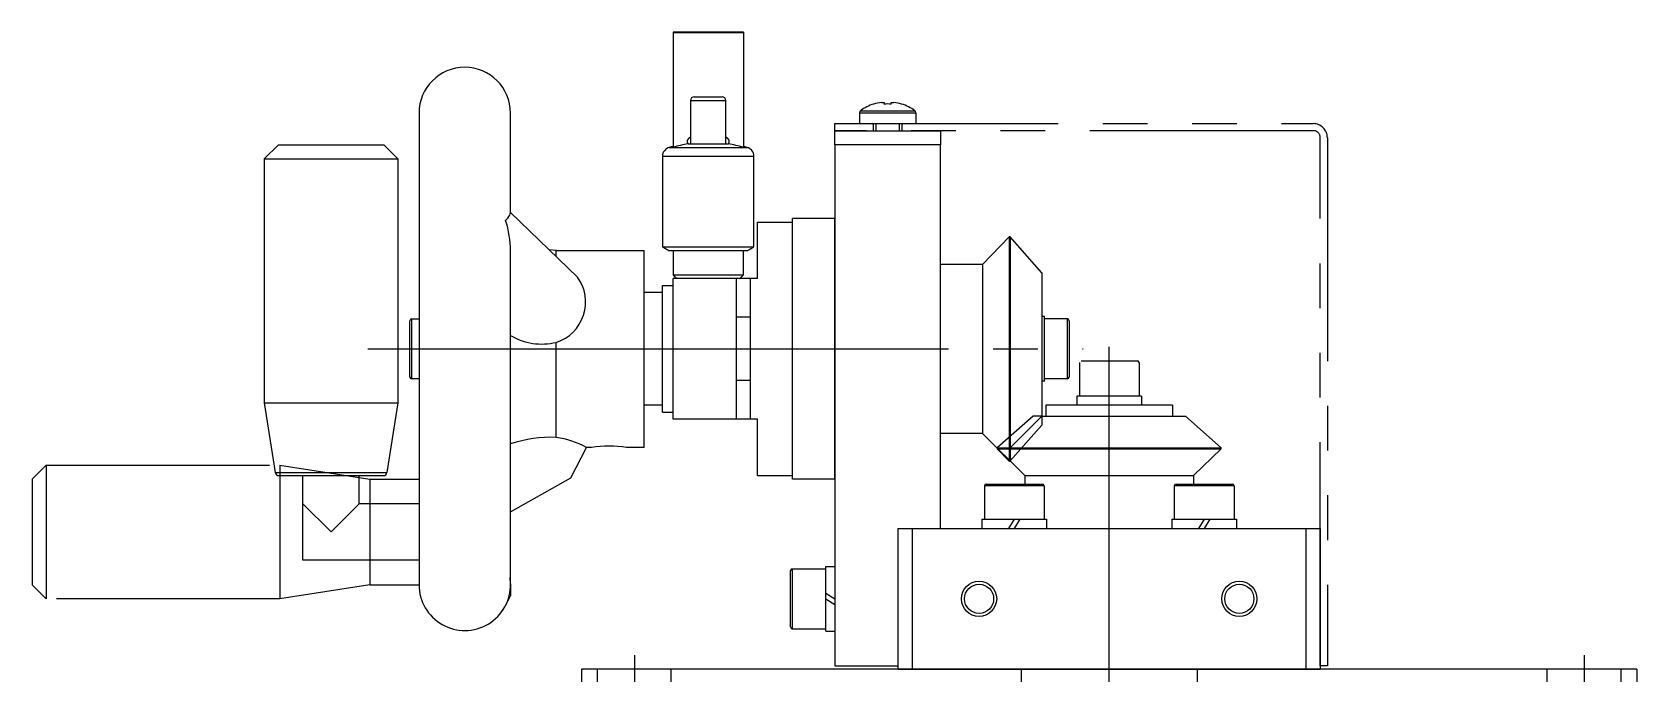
# Model space of a CAD drawing. Extents: x -165 to 327, y -498 to 35.
# Drawn here: x 96.9 to 325, y -300.7 to -209.5 of the extents above; entities that cross this region are included whole.
import ezdxf

# ---------------------------------------------------------------- set-up
doc = ezdxf.new("R2010")
doc.units = 0
for name, pattern in [('CENTER', [50.8, 31.75, -6.35, 6.35, -6.35]), ('DASHED', [19.05, 12.7, -6.35]), ('PHANTOM', [63.5, 31.75, -6.35, 6.35, -6.35, 6.35, -6.35])]:
    doc.linetypes.add(name, pattern=pattern)
doc.layers.get('0').update_dxf_attribs({"linetype": 'CONTINUOUS'})
doc.layers.add('CENTER', color=1, linetype='CENTER')
doc.layers.add('SCALE', color=7, linetype='CONTINUOUS')

msp = doc.modelspace()

# ---------------------------------------------------------------- linework, layer by layer
at = {"color": 7, "linetype": 'CONTINUOUS'}
for p, q in [((188, -209.5), (188, -209.62)), ((188, -209.62), (188, -225.88)), ((198, -209.62), (188, -209.62)), ((198, -209.5), (198, -209.62)), ((198, -209.62), (198, -225.88)), ((191, -218.7), (195, -218.7)), ((151.9, -221), (151.9, -288)), ((164.9, -235.12), (164.9, -221)), ((190.5, -219.2), (195.5, -219.2)), ((214.5, -220.96), (214.5, -222.5)), ((214.5, -220.96), (218.5, -220.96)), ((214.65, -220.67), (218.5, -220.67)), ((216.52, -219.73), (216.51, -219.71)), ((217.63, -219.48), (217.99, -219.48)), ((217.99, -219.48), (217.99, -219.73)), ((218.5, -220.67), (222.35, -220.67)), ((218.5, -220.96), (222.5, -220.96)), ((219.02, -219.48), (219.37, -219.48)), ((219.02, -219.73), (219.02, -219.48)), ((220.49, -219.71), (220.48, -219.73)), ((222.5, -220.96), (222.5, -222.5)), ((211, -225.5), (211, -223.5)), ((211, -223.5), (226, -223.5)), ((214.5, -222.5), (218.5, -222.5)), ((216.5, -223.5), (216.5, -222.7)), ((218.5, -222.5), (222.5, -222.5)), ((220.5, -222.7), (220.5, -223.5)), ((226, -223.5), (226, -225.5)), ((129.9, -227.5), (131.9, -225.5)), ((131.9, -225.5), (146.9, -225.5)), ((148.9, -227.5), (146.9, -225.5)), ((190.16, -225.38), (195.84, -225.38)), ((226, -225.5), (211, -225.5)), ((211, -225.5), (211, -299.5)), ((226, -280), (226, -225.5)), ((129.9, -227.5), (148.9, -227.5)), ((129.9, -227.5), (129.9, -262.17)), ((148.9, -227.5), (148.9, -262.17)), ((186.5, -227.14), (199.5, -227.14)), ((187.47, -225.88), (198.53, -225.88)), ((174.43, -244.31), (164.9, -235.12)), ((200, -236.5), (205, -236.5)), ((200, -244.5), (200, -236.5)), ((205, -273), (205, -236)), ((211, -273), (211, -236)), ((235.79, -238.58), (232, -242.5)), ((235.93, -238.58), (235.79, -238.58)), ((235.79, -238.58), (235.79, -254.5)), ((240.44, -243.68), (235.93, -238.58)), ((235.93, -238.58), (235.93, -254.5)), ((164.9, -287.86), (164.9, -240.61)), ((171.4, -240.5), (170.39, -240.41)), ((171.4, -241.39), (171.4, -240.5)), ((171.4, -240.5), (183.9, -240.5)), ((183.9, -268.5), (183.9, -240.5)), ((186.5, -240), (199.5, -240)), ((187.37, -240.5), (198.63, -240.5)), ((188, -244), (198, -244)), ((232, -242.5), (226, -242.5)), ((232, -242.5), (232, -254.5)), ((240.44, -243.68), (240.44, -254.5)), ((186.5, -245.5), (188, -245.5)), ((186.5, -263.5), (186.5, -245.5)), ((188, -264.5), (188, -244.5)), ((188, -263.5), (188, -245.5)), ((197, -264.5), (197, -244.5)), ((199, -264.5), (199, -244.5)), ((183.9, -262.5), (183.9, -246.5)), ((186.5, -246.5), (183.9, -246.5)), ((150.6, -258.5), (150.6, -250.5)), ((150.85, -250.25), (151.9, -250.25)), ((150.85, -250.25), (150.85, -258.75)), ((240.8, -249.9), (240.44, -249.9)), ((240.8, -259.1), (240.8, -249.9)), ((244.05, -250.25), (240.8, -250.25)), ((244.05, -258.75), (244.05, -250.25)), ((244.3, -250.5), (244.3, -258.5)), ((171.4, -267.06), (171.4, -253.57)), ((232, -254.5), (232, -266.5)), ((235.79, -254.5), (235.79, -270.43)), ((235.93, -254.5), (235.93, -270.43)), ((240.44, -254.5), (240.44, -264.06)), ((245.75, -256.45), (245.75, -261.2)), ((246, -256.2), (254, -256.2)), ((254.25, -256.45), (254.25, -261.2)), ((151.9, -258.75), (150.85, -258.75)), ((240.8, -259.1), (240.44, -259.1)), ((244.05, -258.75), (240.8, -258.75)), ((129.9, -262.17), (131.47, -272.08)), ((129.9, -262.17), (148.9, -262.17)), ((148.9, -262.17), (147.33, -272.08)), ((245.4, -261.2), (245.4, -262.5)), ((254.6, -261.2), (245.4, -261.2)), ((254.6, -261.2), (254.6, -262.5)), ((186.5, -262.5), (183.9, -262.5)), ((186.5, -263.5), (188, -263.5)), ((200, -272.5), (200, -264.5)), ((240.44, -264.06), (235.93, -268.57)), ((240.44, -264.06), (260.82, -264.06)), ((241, -262.5), (241, -264.06)), ((259, -262.5), (241, -262.5)), ((259, -262.5), (259, -264.06)), ((265.92, -268.57), (260.82, -264.06)), ((232, -266.5), (226, -266.5)), ((232, -266.5), (238, -272.5)), ((173.47, -272.83), (175.7, -268.5)), ((176.4, -268.5), (175.7, -268.5)), ((183.9, -268.5), (181.4, -268.5)), ((234.08, -268.57), (234.08, -268.71)), ((234.08, -268.57), (265.92, -268.57)), ((234.08, -268.71), (235.79, -270.43)), ((234.08, -268.71), (265.92, -268.71)), ((262, -272.5), (265.92, -268.71)), ((265.92, -268.71), (265.92, -268.57)), ((235.79, -270.43), (235.93, -270.43)), ((131.47, -272.08), (147.33, -272.08)), ((131.96, -272.5), (146.84, -272.5)), ((135.4, -284.5), (135.4, -272.5)), ((143.4, -276.5), (143.4, -272.5)), ((151.9, -273), (151.9, -288)), ((164.9, -277.67), (173.47, -272.83)), ((200, -272.5), (205, -272.5)), ((232.5, -273.7), (240.5, -273.7)), ((238, -272.5), (238, -273.7)), ((238, -272.5), (262, -272.5)), ((259.5, -273.7), (267.5, -273.7)), ((262, -272.5), (262, -273.7)), ((240.75, -273.95), (232.25, -273.95)), ((232.25, -273.95), (232.25, -278.7)), ((240.75, -273.95), (240.75, -278.7)), ((267.75, -273.95), (259.25, -273.95)), ((259.25, -273.95), (259.25, -278.7)), ((267.75, -273.95), (267.75, -278.7)), ((135.4, -276.5), (139.4, -280.5)), ((139.4, -280.5), (143.4, -276.5)), ((151.9, -276.5), (143.4, -276.5)), ((220, -280), (226, -280)), ((220, -299.5), (220, -280)), ((222, -280), (222, -300)), ((222, -280), (278, -280)), ((231.91, -278.7), (231.91, -280)), ((231.91, -278.7), (241.1, -278.7)), ((236.48, -278.7), (235.67, -280)), ((237.29, -278.7), (236.48, -280)), ((241.1, -278.7), (241.1, -280)), ((258.91, -278.7), (258.91, -280)), ((258.91, -278.7), (268.1, -278.7)), ((263.5, -278.7), (262.69, -280)), ((264.31, -278.7), (263.5, -280)), ((268.1, -278.7), (268.1, -280)), ((278, -280), (280, -280)), ((278, -300), (278, -280)), ((280, -280), (280, -300)), ((151.9, -284.5), (135.4, -284.5)), ((164.85, -286.96), (164.9, -287.02)), ((164.9, -287.86), (164.85, -286.96)), ((204.7, -290), (204.7, -286)), ((204.95, -285.75), (204.95, -290)), ((204.95, -285.75), (209.7, -285.75)), ((209.7, -285.4), (211, -285.4)), ((209.7, -294.6), (209.7, -285.4)), ((164.18, -290.96), (164.9, -289.57)), ((164.9, -287.86), (164.9, -289.57)), ((209.7, -289.19), (211, -290)), ((204.7, -294), (204.7, -290)), ((204.95, -290), (204.95, -294.25)), ((209.7, -290), (211, -290.81)), ((204.95, -294.25), (209.7, -294.25)), ((209.7, -294.6), (211, -294.6)), ((325, -300), (175, -300)), ((175, -300), (175, -480)), ((211, -299.5), (220, -299.5)), ((220, -300), (220, -299.5)), ((220, -300), (280, -300)), ((280, -300), (222, -300)), ((325, -300), (325, -480))]:
    msp.add_line(p, q, dxfattribs=at)
at = {"color": 3, "linetype": 'PHANTOM'}
for p, q in [((211, -223.5), (211, -222.5)), ((211, -223.5), (211, -222.5)), ((211, -222.5), (279, -222.5)), ((279, -223.5), (211, -223.5)), ((280, -299.5), (280, -224.5)), ((281, -224.5), (281, -299.5)), ((98.9, -271), (96.9, -273)), ((98.9, -271), (132.11, -271)), ((98.9, -271), (98.9, -290)), ((132.11, -271), (144.9, -273)), ((132.11, -271), (132.11, -290)), ((96.9, -273), (96.9, -288)), ((144.9, -273), (151.9, -273)), ((144.9, -273), (144.9, -288)), ((96.9, -288), (98.9, -290)), ((144.9, -288), (132.11, -290)), ((144.9, -288), (151.9, -288)), ((132.11, -290), (98.9, -290)), ((281, -299.5), (280, -299.5))]:
    msp.add_line(p, q, dxfattribs=at)
at = {"color": 3, "linetype": 'CONTINUOUS'}
for p, q in [((216.88, -223.5), (216.88, -222.5)), ((220.12, -222.5), (220.12, -223.5))]:
    msp.add_line(p, q, dxfattribs=at)
at = {"color": 7}
msp.add_line((197.5, -244.5), (188.5, -244.5), dxfattribs=at)
at = {"color": 1, "linetype": 'CENTER'}
for p, q in [((144.6, -254.5), (246.3, -254.5)), ((250, -300), (250, -254.2))]:
    msp.add_line(p, q, dxfattribs=at)
at = {"color": 3, "linetype": 'DASHED'}
for p, q in [((239.18, -264.06), (234.08, -268.57)), ((240.44, -264.06), (239.18, -264.06)), ((240.44, -264.06), (240.44, -265.32)), ((240.44, -265.32), (235.93, -270.42)), ((177.25, -306.5), (177.25, -300)), ((187.75, -306.5), (187.75, -300)), ((237.5, -300), (237.5, -310)), ((262.5, -300), (262.5, -310)), ((312.25, -306.5), (312.25, -300)), ((322.75, -306.5), (322.75, -300))]:
    msp.add_line(p, q, dxfattribs=at)
at = {"color": 7}
for points in [[(198, -209.5, 0), (197.84, -209.5, 0), (197.68, -209.5, 0), (197.52, -209.5, 0), (197.37, -209.5, 0), (197.21, -209.5, 0), (197.05, -209.5, 0), (196.89, -209.5, 0), (196.73, -209.5, 0), (196.57, -209.5, 0), (196.41, -209.5, 0), (196.25, -209.5, 0), (196.1, -209.5, 0), (195.94, -209.5, 0), (195.78, -209.5, 0), (195.62, -209.5, 0), (195.46, -209.5, 0), (195.3, -209.5, 0), (195.14, -209.5, 0), (194.98, -209.5, 0), (194.83, -209.5, 0), (194.67, -209.5, 0), (194.51, -209.5, 0), (194.35, -209.5, 0), (194.19, -209.5, 0), (194.03, -209.5, 0), (193.87, -209.5, 0), (193.71, -209.5, 0), (193.56, -209.5, 0), (193.4, -209.5, 0), (193.24, -209.5, 0), (193.08, -209.5, 0), (192.92, -209.5, 0), (192.76, -209.5, 0), (192.6, -209.5, 0), (192.44, -209.5, 0), (192.29, -209.5, 0), (192.13, -209.5, 0), (191.97, -209.5, 0), (191.81, -209.5, 0), (191.65, -209.5, 0), (191.49, -209.5, 0), (191.33, -209.5, 0), (191.18, -209.5, 0), (191.02, -209.5, 0), (190.86, -209.5, 0), (190.7, -209.5, 0), (190.54, -209.5, 0), (190.38, -209.5, 0), (190.22, -209.5, 0), (190.06, -209.5, 0), (189.91, -209.5, 0), (189.75, -209.5, 0), (189.59, -209.5, 0), (189.43, -209.5, 0), (189.27, -209.5, 0), (189.11, -209.5, 0), (188.95, -209.5, 0), (188.79, -209.5, 0), (188.64, -209.5, 0), (188.48, -209.5, 0), (188.32, -209.5, 0), (188.16, -209.5, 0), (188, -209.5, 0)], [(190.5, -219.2, 0), (190.5, -219.3, 0), (190.5, -219.4, 0), (190.5, -219.5, 0), (190.5, -219.59, 0), (190.5, -219.69, 0), (190.5, -219.79, 0), (190.5, -219.89, 0), (190.5, -219.99, 0), (190.5, -220.08, 0), (190.5, -220.18, 0), (190.5, -220.28, 0), (190.5, -220.38, 0), (190.5, -220.48, 0), (190.5, -220.57, 0), (190.5, -220.67, 0), (190.5, -220.77, 0), (190.5, -220.87, 0), (190.5, -220.97, 0), (190.5, -221.06, 0), (190.5, -221.16, 0), (190.5, -221.26, 0), (190.5, -221.36, 0), (190.5, -221.46, 0), (190.5, -221.55, 0), (190.5, -221.65, 0), (190.5, -221.75, 0), (190.5, -221.85, 0), (190.5, -221.95, 0), (190.5, -222.05, 0), (190.5, -222.14, 0), (190.5, -222.24, 0), (190.5, -222.34, 0), (190.5, -222.44, 0), (190.5, -222.54, 0), (190.5, -222.63, 0), (190.5, -222.73, 0), (190.5, -222.83, 0), (190.5, -222.93, 0), (190.5, -223.03, 0), (190.5, -223.12, 0), (190.5, -223.22, 0), (190.5, -223.32, 0), (190.5, -223.42, 0), (190.5, -223.52, 0), (190.5, -223.61, 0), (190.5, -223.71, 0), (190.5, -223.81, 0), (190.5, -223.91, 0), (190.5, -224.01, 0), (190.5, -224.1, 0), (190.5, -224.2, 0), (190.5, -224.3, 0), (190.5, -224.4, 0), (190.5, -224.5, 0), (190.5, -224.6, 0), (190.5, -224.69, 0), (190.5, -224.79, 0), (190.5, -224.89, 0), (190.5, -224.99, 0), (190.5, -225.09, 0), (190.5, -225.18, 0), (190.5, -225.28, 0), (190.5, -225.38, 0)], [(195.5, -225.38, 0), (195.5, -225.28, 0), (195.5, -225.18, 0), (195.5, -225.09, 0), (195.5, -224.99, 0), (195.5, -224.89, 0), (195.5, -224.79, 0), (195.5, -224.69, 0), (195.5, -224.6, 0), (195.5, -224.5, 0), (195.5, -224.4, 0), (195.5, -224.3, 0), (195.5, -224.2, 0), (195.5, -224.1, 0), (195.5, -224.01, 0), (195.5, -223.91, 0), (195.5, -223.81, 0), (195.5, -223.71, 0), (195.5, -223.61, 0), (195.5, -223.52, 0), (195.5, -223.42, 0), (195.5, -223.32, 0), (195.5, -223.22, 0), (195.5, -223.12, 0), (195.5, -223.03, 0), (195.5, -222.93, 0), (195.5, -222.83, 0), (195.5, -222.73, 0), (195.5, -222.63, 0), (195.5, -222.54, 0), (195.5, -222.44, 0), (195.5, -222.34, 0), (195.5, -222.24, 0), (195.5, -222.14, 0), (195.5, -222.05, 0), (195.5, -221.95, 0), (195.5, -221.85, 0), (195.5, -221.75, 0), (195.5, -221.65, 0), (195.5, -221.55, 0), (195.5, -221.46, 0), (195.5, -221.36, 0), (195.5, -221.26, 0), (195.5, -221.16, 0), (195.5, -221.06, 0), (195.5, -220.97, 0), (195.5, -220.87, 0), (195.5, -220.77, 0), (195.5, -220.67, 0), (195.5, -220.57, 0), (195.5, -220.48, 0), (195.5, -220.38, 0), (195.5, -220.28, 0), (195.5, -220.18, 0), (195.5, -220.08, 0), (195.5, -219.99, 0), (195.5, -219.89, 0), (195.5, -219.79, 0), (195.5, -219.69, 0), (195.5, -219.59, 0), (195.5, -219.5, 0), (195.5, -219.4, 0), (195.5, -219.3, 0), (195.5, -219.2, 0)], [(186.5, -227.14, 0), (186.5, -227.34, 0), (186.5, -227.55, 0), (186.5, -227.75, 0), (186.5, -227.96, 0), (186.5, -228.16, 0), (186.5, -228.36, 0), (186.5, -228.57, 0), (186.5, -228.77, 0), (186.5, -228.98, 0), (186.5, -229.18, 0), (186.5, -229.38, 0), (186.5, -229.59, 0), (186.5, -229.79, 0), (186.5, -230, 0), (186.5, -230.2, 0), (186.5, -230.41, 0), (186.5, -230.61, 0), (186.5, -230.81, 0), (186.5, -231.02, 0), (186.5, -231.22, 0), (186.5, -231.43, 0), (186.5, -231.63, 0), (186.5, -231.83, 0), (186.5, -232.04, 0), (186.5, -232.24, 0), (186.5, -232.45, 0), (186.5, -232.65, 0), (186.5, -232.86, 0), (186.5, -233.06, 0), (186.5, -233.26, 0), (186.5, -233.47, 0), (186.5, -233.67, 0), (186.5, -233.88, 0), (186.5, -234.08, 0), (186.5, -234.28, 0), (186.5, -234.49, 0), (186.5, -234.69, 0), (186.5, -234.9, 0), (186.5, -235.1, 0), (186.5, -235.31, 0), (186.5, -235.51, 0), (186.5, -235.71, 0), (186.5, -235.92, 0), (186.5, -236.12, 0), (186.5, -236.33, 0), (186.5, -236.53, 0), (186.5, -236.73, 0), (186.5, -236.94, 0), (186.5, -237.14, 0), (186.5, -237.35, 0), (186.5, -237.55, 0), (186.5, -237.76, 0), (186.5, -237.96, 0), (186.5, -238.16, 0), (186.5, -238.37, 0), (186.5, -238.57, 0), (186.5, -238.78, 0), (186.5, -238.98, 0), (186.5, -239.18, 0), (186.5, -239.39, 0), (186.5, -239.59, 0), (186.5, -239.8, 0), (186.5, -240, 0)], [(199.5, -240, 0), (199.5, -239.8, 0), (199.5, -239.59, 0), (199.5, -239.39, 0), (199.5, -239.18, 0), (199.5, -238.98, 0), (199.5, -238.78, 0), (199.5, -238.57, 0), (199.5, -238.37, 0), (199.5, -238.16, 0), (199.5, -237.96, 0), (199.5, -237.76, 0), (199.5, -237.55, 0), (199.5, -237.35, 0), (199.5, -237.14, 0), (199.5, -236.94, 0), (199.5, -236.73, 0), (199.5, -236.53, 0), (199.5, -236.33, 0), (199.5, -236.12, 0), (199.5, -235.92, 0), (199.5, -235.71, 0), (199.5, -235.51, 0), (199.5, -235.31, 0), (199.5, -235.1, 0), (199.5, -234.9, 0), (199.5, -234.69, 0), (199.5, -234.49, 0), (199.5, -234.28, 0), (199.5, -234.08, 0), (199.5, -233.88, 0), (199.5, -233.67, 0), (199.5, -233.47, 0), (199.5, -233.26, 0), (199.5, -233.06, 0), (199.5, -232.86, 0), (199.5, -232.65, 0), (199.5, -232.45, 0), (199.5, -232.24, 0), (199.5, -232.04, 0), (199.5, -231.83, 0), (199.5, -231.63, 0), (199.5, -231.43, 0), (199.5, -231.22, 0), (199.5, -231.02, 0), (199.5, -230.81, 0), (199.5, -230.61, 0), (199.5, -230.41, 0), (199.5, -230.2, 0), (199.5, -230, 0), (199.5, -229.79, 0), (199.5, -229.59, 0), (199.5, -229.38, 0), (199.5, -229.18, 0), (199.5, -228.98, 0), (199.5, -228.77, 0), (199.5, -228.57, 0), (199.5, -228.36, 0), (199.5, -228.16, 0), (199.5, -227.96, 0), (199.5, -227.75, 0), (199.5, -227.55, 0), (199.5, -227.34, 0), (199.5, -227.14, 0)], [(186.5, -240, 0), (186.51, -240.01, 0), (186.53, -240.02, 0), (186.54, -240.02, 0), (186.56, -240.03, 0), (186.57, -240.04, 0), (186.58, -240.05, 0), (186.6, -240.06, 0), (186.61, -240.06, 0), (186.62, -240.07, 0), (186.64, -240.08, 0), (186.65, -240.09, 0), (186.67, -240.1, 0), (186.68, -240.1, 0), (186.69, -240.11, 0), (186.71, -240.12, 0), (186.72, -240.13, 0), (186.73, -240.14, 0), (186.75, -240.14, 0), (186.76, -240.15, 0), (186.78, -240.16, 0), (186.79, -240.17, 0), (186.8, -240.18, 0), (186.82, -240.18, 0), (186.83, -240.19, 0), (186.84, -240.2, 0), (186.86, -240.21, 0), (186.87, -240.22, 0), (186.89, -240.22, 0), (186.9, -240.23, 0), (186.91, -240.24, 0), (186.93, -240.25, 0), (186.94, -240.25, 0), (186.95, -240.26, 0), (186.97, -240.27, 0), (186.98, -240.28, 0), (187, -240.29, 0), (187.01, -240.29, 0), (187.02, -240.3, 0), (187.04, -240.31, 0), (187.05, -240.32, 0), (187.06, -240.33, 0), (187.08, -240.33, 0), (187.09, -240.34, 0), (187.11, -240.35, 0), (187.12, -240.36, 0), (187.13, -240.37, 0), (187.15, -240.37, 0), (187.16, -240.38, 0), (187.17, -240.39, 0), (187.19, -240.4, 0), (187.2, -240.41, 0), (187.22, -240.41, 0), (187.23, -240.42, 0), (187.24, -240.43, 0), (187.26, -240.44, 0), (187.27, -240.45, 0), (187.28, -240.45, 0), (187.3, -240.46, 0), (187.31, -240.47, 0), (187.33, -240.48, 0), (187.34, -240.48, 0), (187.35, -240.49, 0), (187.37, -240.5, 0)], [(188, -240.5, 0), (188, -240.56, 0), (188, -240.61, 0), (188, -240.67, 0), (188, -240.72, 0), (188, -240.78, 0), (188, -240.83, 0), (188, -240.89, 0), (188, -240.95, 0), (188, -241, 0), (188, -241.06, 0), (188, -241.11, 0), (188, -241.17, 0), (188, -241.22, 0), (188, -241.28, 0), (188, -241.33, 0), (188, -241.39, 0), (188, -241.45, 0), (188, -241.5, 0), (188, -241.56, 0), (188, -241.61, 0), (188, -241.67, 0), (188, -241.72, 0), (188, -241.78, 0), (188, -241.83, 0), (188, -241.89, 0), (188, -241.95, 0), (188, -242, 0), (188, -242.06, 0), (188, -242.11, 0), (188, -242.17, 0), (188, -242.22, 0), (188, -242.28, 0), (188, -242.33, 0), (188, -242.39, 0), (188, -242.45, 0), (188, -242.5, 0), (188, -242.56, 0), (188, -242.61, 0), (188, -242.67, 0), (188, -242.72, 0), (188, -242.78, 0), (188, -242.83, 0), (188, -242.89, 0), (188, -242.95, 0), (188, -243, 0), (188, -243.06, 0), (188, -243.11, 0), (188, -243.17, 0), (188, -243.22, 0), (188, -243.28, 0), (188, -243.33, 0), (188, -243.39, 0), (188, -243.45, 0), (188, -243.5, 0), (188, -243.56, 0), (188, -243.61, 0), (188, -243.67, 0), (188, -243.72, 0), (188, -243.78, 0), (188, -243.83, 0), (188, -243.89, 0), (188, -243.95, 0), (188, -244, 0)], [(198, -244, 0), (198, -243.95, 0), (198, -243.89, 0), (198, -243.83, 0), (198, -243.78, 0), (198, -243.72, 0), (198, -243.67, 0), (198, -243.61, 0), (198, -243.56, 0), (198, -243.5, 0), (198, -243.45, 0), (198, -243.39, 0), (198, -243.33, 0), (198, -243.28, 0), (198, -243.22, 0), (198, -243.17, 0), (198, -243.11, 0), (198, -243.06, 0), (198, -243, 0), (198, -242.95, 0), (198, -242.89, 0), (198, -242.83, 0), (198, -242.78, 0), (198, -242.72, 0), (198, -242.67, 0), (198, -242.61, 0), (198, -242.56, 0), (198, -242.5, 0), (198, -242.45, 0), (198, -242.39, 0), (198, -242.33, 0), (198, -242.28, 0), (198, -242.22, 0), (198, -242.17, 0), (198, -242.11, 0), (198, -242.06, 0), (198, -242, 0), (198, -241.95, 0), (198, -241.89, 0), (198, -241.83, 0), (198, -241.78, 0), (198, -241.72, 0), (198, -241.67, 0), (198, -241.61, 0), (198, -241.56, 0), (198, -241.5, 0), (198, -241.45, 0), (198, -241.39, 0), (198, -241.33, 0), (198, -241.28, 0), (198, -241.22, 0), (198, -241.17, 0), (198, -241.11, 0), (198, -241.06, 0), (198, -241, 0), (198, -240.95, 0), (198, -240.89, 0), (198, -240.83, 0), (198, -240.78, 0), (198, -240.72, 0), (198, -240.67, 0), (198, -240.61, 0), (198, -240.56, 0), (198, -240.5, 0)], [(198.63, -240.5, 0), (198.65, -240.49, 0), (198.66, -240.48, 0), (198.68, -240.48, 0), (198.69, -240.47, 0), (198.7, -240.46, 0), (198.72, -240.45, 0), (198.73, -240.45, 0), (198.74, -240.44, 0), (198.76, -240.43, 0), (198.77, -240.42, 0), (198.79, -240.41, 0), (198.8, -240.41, 0), (198.81, -240.4, 0), (198.83, -240.39, 0), (198.84, -240.38, 0), (198.85, -240.37, 0), (198.87, -240.37, 0), (198.88, -240.36, 0), (198.9, -240.35, 0), (198.91, -240.34, 0), (198.92, -240.33, 0), (198.94, -240.33, 0), (198.95, -240.32, 0), (198.96, -240.31, 0), (198.98, -240.3, 0), (198.99, -240.29, 0), (199.01, -240.29, 0), (199.02, -240.28, 0), (199.03, -240.27, 0), (199.05, -240.26, 0), (199.06, -240.25, 0), (199.07, -240.25, 0), (199.09, -240.24, 0), (199.1, -240.23, 0), (199.12, -240.22, 0), (199.13, -240.22, 0), (199.14, -240.21, 0), (199.16, -240.2, 0), (199.17, -240.19, 0), (199.18, -240.18, 0), (199.2, -240.18, 0), (199.21, -240.17, 0), (199.23, -240.16, 0), (199.24, -240.15, 0), (199.25, -240.14, 0), (199.27, -240.14, 0), (199.28, -240.13, 0), (199.29, -240.12, 0), (199.31, -240.11, 0), (199.32, -240.1, 0), (199.34, -240.1, 0), (199.35, -240.09, 0), (199.36, -240.08, 0), (199.38, -240.07, 0), (199.39, -240.06, 0), (199.4, -240.06, 0), (199.42, -240.05, 0), (199.43, -240.04, 0), (199.45, -240.03, 0), (199.46, -240.02, 0), (199.47, -240.02, 0), (199.49, -240.01, 0), (199.5, -240, 0)], [(188, -244, 0), (188.01, -244.01, 0), (188.02, -244.02, 0), (188.02, -244.02, 0), (188.03, -244.03, 0), (188.04, -244.04, 0), (188.05, -244.05, 0), (188.06, -244.06, 0), (188.06, -244.06, 0), (188.07, -244.07, 0), (188.08, -244.08, 0), (188.09, -244.09, 0), (188.1, -244.1, 0), (188.1, -244.1, 0), (188.11, -244.11, 0), (188.12, -244.12, 0), (188.13, -244.13, 0), (188.14, -244.14, 0), (188.14, -244.14, 0), (188.15, -244.15, 0), (188.16, -244.16, 0), (188.17, -244.17, 0), (188.18, -244.18, 0), (188.18, -244.18, 0), (188.19, -244.19, 0), (188.2, -244.2, 0), (188.21, -244.21, 0), (188.21, -244.22, 0), (188.22, -244.22, 0), (188.23, -244.23, 0), (188.24, -244.24, 0), (188.25, -244.25, 0), (188.25, -244.25, 0), (188.26, -244.26, 0), (188.27, -244.27, 0), (188.28, -244.28, 0), (188.29, -244.29, 0), (188.29, -244.29, 0), (188.3, -244.3, 0), (188.31, -244.31, 0), (188.32, -244.32, 0), (188.33, -244.33, 0), (188.33, -244.33, 0), (188.34, -244.34, 0), (188.35, -244.35, 0), (188.36, -244.36, 0), (188.37, -244.37, 0), (188.37, -244.37, 0), (188.38, -244.38, 0), (188.39, -244.39, 0), (188.4, -244.4, 0), (188.41, -244.41, 0), (188.41, -244.41, 0), (188.42, -244.42, 0), (188.43, -244.43, 0), (188.44, -244.44, 0), (188.44, -244.45, 0), (188.45, -244.45, 0), (188.46, -244.46, 0), (188.47, -244.47, 0), (188.48, -244.48, 0), (188.48, -244.48, 0), (188.49, -244.49, 0), (188.5, -244.5, 0)], [(197.5, -244.5, 0), (197.51, -244.49, 0), (197.52, -244.48, 0), (197.52, -244.48, 0), (197.53, -244.47, 0), (197.54, -244.46, 0), (197.55, -244.45, 0), (197.56, -244.45, 0), (197.56, -244.44, 0), (197.57, -244.43, 0), (197.58, -244.42, 0), (197.59, -244.41, 0), (197.6, -244.41, 0), (197.6, -244.4, 0), (197.61, -244.39, 0), (197.62, -244.38, 0), (197.63, -244.37, 0), (197.64, -244.37, 0), (197.64, -244.36, 0), (197.65, -244.35, 0), (197.66, -244.34, 0), (197.67, -244.33, 0), (197.68, -244.33, 0), (197.68, -244.32, 0), (197.69, -244.31, 0), (197.7, -244.3, 0), (197.71, -244.29, 0), (197.71, -244.29, 0), (197.72, -244.28, 0), (197.73, -244.27, 0), (197.74, -244.26, 0), (197.75, -244.25, 0), (197.75, -244.25, 0), (197.76, -244.24, 0), (197.77, -244.23, 0), (197.78, -244.22, 0), (197.79, -244.22, 0), (197.79, -244.21, 0), (197.8, -244.2, 0), (197.81, -244.19, 0), (197.82, -244.18, 0), (197.83, -244.18, 0), (197.83, -244.17, 0), (197.84, -244.16, 0), (197.85, -244.15, 0), (197.86, -244.14, 0), (197.87, -244.14, 0), (197.87, -244.13, 0), (197.88, -244.12, 0), (197.89, -244.11, 0), (197.9, -244.1, 0), (197.91, -244.1, 0), (197.91, -244.09, 0), (197.92, -244.08, 0), (197.93, -244.07, 0), (197.94, -244.06, 0), (197.94, -244.06, 0), (197.95, -244.05, 0), (197.96, -244.04, 0), (197.97, -244.03, 0), (197.98, -244.02, 0), (197.98, -244.02, 0), (197.99, -244.01, 0), (198, -244, 0)]]:
    msp.add_polyline3d(points, dxfattribs=at)
at = {"color": 7, "linetype": 'CONTINUOUS'}
for points in [[(190.5, -224.42, 0), (190.49, -224.43, 0), (190.48, -224.43, 0), (190.47, -224.44, 0), (190.45, -224.45, 0), (190.44, -224.45, 0), (190.43, -224.46, 0), (190.42, -224.47, 0), (190.41, -224.47, 0), (190.4, -224.48, 0), (190.39, -224.49, 0), (190.38, -224.49, 0), (190.37, -224.5, 0), (190.36, -224.51, 0), (190.35, -224.51, 0), (190.34, -224.52, 0), (190.33, -224.53, 0), (190.32, -224.53, 0), (190.31, -224.54, 0), (190.3, -224.55, 0), (190.29, -224.56, 0), (190.28, -224.56, 0), (190.27, -224.57, 0), (190.26, -224.58, 0), (190.25, -224.58, 0), (190.24, -224.59, 0), (190.24, -224.6, 0), (190.23, -224.61, 0), (190.22, -224.61, 0), (190.21, -224.62, 0), (190.2, -224.63, 0), (190.2, -224.64, 0), (190.19, -224.64, 0), (190.18, -224.65, 0), (190.17, -224.66, 0), (190.17, -224.66, 0), (190.16, -224.67, 0), (190.15, -224.68, 0), (190.15, -224.69, 0), (190.14, -224.69, 0), (190.13, -224.7, 0), (190.13, -224.71, 0), (190.12, -224.72, 0), (190.11, -224.72, 0), (190.11, -224.73, 0), (190.1, -224.74, 0), (190.1, -224.75, 0), (190.09, -224.75, 0), (190.09, -224.76, 0), (190.08, -224.77, 0), (190.08, -224.78, 0), (190.07, -224.79, 0), (190.07, -224.79, 0), (190.06, -224.8, 0), (190.06, -224.81, 0), (190.06, -224.82, 0), (190.05, -224.82, 0), (190.05, -224.83, 0), (190.04, -224.84, 0), (190.04, -224.85, 0), (190.04, -224.85, 0), (190.03, -224.86, 0), (190.03, -224.87, 0), (190.03, -224.88, 0), (190.02, -224.89, 0), (190.02, -224.89, 0), (190.02, -224.9, 0), (190.02, -224.91, 0), (190.01, -224.92, 0), (190.01, -224.92, 0), (190.01, -224.93, 0), (190.01, -224.94, 0), (190.01, -224.95, 0), (190.01, -224.96, 0), (190, -224.96, 0), (190, -224.97, 0), (190, -224.98, 0), (190, -224.99, 0), (190, -224.99, 0), (190, -225, 0), (190, -225.01, 0), (190, -225.02, 0), (190, -225.03, 0), (190, -225.03, 0), (190, -225.04, 0), (190, -225.05, 0), (190, -225.06, 0), (190, -225.07, 0), (190, -225.07, 0), (190, -225.08, 0), (190.01, -225.09, 0), (190.01, -225.1, 0), (190.01, -225.1, 0), (190.01, -225.11, 0), (190.01, -225.12, 0), (190.01, -225.13, 0), (190.02, -225.14, 0), (190.02, -225.14, 0), (190.02, -225.15, 0), (190.02, -225.16, 0), (190.03, -225.17, 0), (190.03, -225.17, 0), (190.03, -225.18, 0), (190.04, -225.19, 0), (190.04, -225.2, 0), (190.04, -225.21, 0), (190.05, -225.21, 0), (190.05, -225.22, 0), (190.05, -225.23, 0), (190.06, -225.24, 0), (190.06, -225.24, 0), (190.07, -225.25, 0), (190.07, -225.26, 0), (190.08, -225.27, 0), (190.08, -225.27, 0), (190.09, -225.28, 0), (190.09, -225.29, 0), (190.1, -225.3, 0), (190.1, -225.3, 0), (190.11, -225.31, 0), (190.11, -225.32, 0), (190.12, -225.33, 0), (190.13, -225.33, 0), (190.13, -225.34, 0), (190.14, -225.35, 0), (190.14, -225.36, 0), (190.15, -225.36, 0), (190.16, -225.37, 0), (190.16, -225.38, 0)], [(195.84, -225.38, 0), (195.84, -225.37, 0), (195.85, -225.36, 0), (195.86, -225.36, 0), (195.86, -225.35, 0), (195.87, -225.34, 0), (195.88, -225.33, 0), (195.88, -225.33, 0), (195.89, -225.32, 0), (195.89, -225.31, 0), (195.9, -225.3, 0), (195.9, -225.3, 0), (195.91, -225.29, 0), (195.91, -225.28, 0), (195.92, -225.27, 0), (195.92, -225.27, 0), (195.93, -225.26, 0), (195.93, -225.25, 0), (195.94, -225.24, 0), (195.94, -225.24, 0), (195.95, -225.23, 0), (195.95, -225.22, 0), (195.95, -225.21, 0), (195.96, -225.21, 0), (195.96, -225.2, 0), (195.97, -225.19, 0), (195.97, -225.18, 0), (195.97, -225.17, 0), (195.97, -225.17, 0), (195.98, -225.16, 0), (195.98, -225.15, 0), (195.98, -225.14, 0), (195.98, -225.14, 0), (195.99, -225.13, 0), (195.99, -225.12, 0), (195.99, -225.11, 0), (195.99, -225.1, 0), (195.99, -225.1, 0), (196, -225.09, 0), (196, -225.08, 0), (196, -225.07, 0), (196, -225.07, 0), (196, -225.06, 0), (196, -225.05, 0), (196, -225.04, 0), (196, -225.03, 0), (196, -225.03, 0), (196, -225.02, 0), (196, -225.01, 0), (196, -225, 0), (196, -224.99, 0), (196, -224.99, 0), (196, -224.98, 0), (196, -224.97, 0), (196, -224.96, 0), (195.99, -224.96, 0), (195.99, -224.95, 0), (195.99, -224.94, 0), (195.99, -224.93, 0), (195.99, -224.92, 0), (195.99, -224.92, 0), (195.98, -224.91, 0), (195.98, -224.9, 0), (195.98, -224.89, 0), (195.98, -224.89, 0), (195.97, -224.88, 0), (195.97, -224.87, 0), (195.97, -224.86, 0), (195.96, -224.85, 0), (195.96, -224.85, 0), (195.96, -224.84, 0), (195.95, -224.83, 0), (195.95, -224.82, 0), (195.95, -224.82, 0), (195.94, -224.81, 0), (195.94, -224.8, 0), (195.93, -224.79, 0), (195.93, -224.79, 0), (195.92, -224.78, 0), (195.92, -224.77, 0), (195.91, -224.76, 0), (195.91, -224.75, 0), (195.9, -224.75, 0), (195.9, -224.74, 0), (195.89, -224.73, 0), (195.89, -224.72, 0), (195.88, -224.72, 0), (195.87, -224.71, 0), (195.87, -224.7, 0), (195.86, -224.69, 0), (195.85, -224.69, 0), (195.85, -224.68, 0), (195.84, -224.67, 0), (195.83, -224.66, 0), (195.83, -224.66, 0), (195.82, -224.65, 0), (195.81, -224.64, 0), (195.8, -224.64, 0), (195.8, -224.63, 0), (195.79, -224.62, 0), (195.78, -224.61, 0), (195.77, -224.61, 0), (195.76, -224.6, 0), (195.76, -224.59, 0), (195.75, -224.58, 0), (195.74, -224.58, 0), (195.73, -224.57, 0), (195.72, -224.56, 0), (195.71, -224.56, 0), (195.7, -224.55, 0), (195.69, -224.54, 0), (195.68, -224.53, 0), (195.67, -224.53, 0), (195.66, -224.52, 0), (195.65, -224.51, 0), (195.64, -224.51, 0), (195.63, -224.5, 0), (195.62, -224.49, 0), (195.61, -224.49, 0), (195.6, -224.48, 0), (195.59, -224.47, 0), (195.58, -224.47, 0), (195.57, -224.46, 0), (195.56, -224.45, 0), (195.55, -224.45, 0), (195.54, -224.44, 0), (195.52, -224.43, 0), (195.51, -224.43, 0), (195.5, -224.42, 0)]]:
    msp.add_polyline3d(points, dxfattribs=at)
at = {"color": 3, "linetype": 'CONTINUOUS'}
for centre in [(231.5, -290), (268.5, -290)]:
    msp.add_circle(centre, 2.5, dxfattribs=at)
at = {"color": 7, "linetype": 'CONTINUOUS'}
for centre in [(231.5, -290), (268.5, -290)]:
    msp.add_circle(centre, 2.07, dxfattribs=at)
for centre, radius, start, end in [((158.4, -221), 6.5, 0, 180), ((191, -219.2), 0.5, 90, 180), ((195, -219.2), 0.5, 0, 90), ((214.86, -220.96), 0.36, 126.3584, 180), ((218.5, -225.9), 6.5, 107.8626, 126.3584), ((218.5, -225.9), 6.48, 97.6968, 107.8351), ((218.5, -226.89), 7.18, 85.8857, 94.1143), ((218.5, -225.9), 6.48, 72.1649, 82.3032), ((218.5, -225.9), 6.5, 53.6416, 72.1374), ((222.14, -220.96), 0.36, 0, 53.6416), ((216.3, -222.7), 0.2, 0, 90), ((220.7, -222.7), 0.2, 90, 180), ((193, -247.14), 21.97, 103.1544, 104.5701), ((191.92, -237.91), 12.65, 97.9905, 108.0631), ((194.08, -237.91), 12.65, 71.9369, 82.0095), ((193, -247.14), 21.97, 75.4299, 76.8456), ((187.8, -227.14), 1.3, 104.5701, 180), ((198.2, -227.14), 1.3, 0, 75.4299), ((161.7, -233.67), 3.6, 313.7895, 329.2334), ((151.42, -240.59), 13.48, 359.9182, 18.7196), ((164.08, -235.1), 0.816, 329.6799, 358.5219), ((169.54, -247.84), 6.03, 287.9436, 35.8477), ((150.85, -250.5), 0.25, 90, 180), ((244.05, -250.5), 0.25, 0, 90), ((169.36, -245.06), 8.75, 239.3292, 283.4595), ((254, -256.45), 0.25, 0, 90), ((150.85, -258.5), 0.25, 180, 270), ((244.05, -258.5), 0.25, 270, 0), ((170.86, -287.1), 20.04, 88.4678, 107.3123), ((169.28, -280.54), 13.64, 61.953, 81.0723), ((178.91, -284.84), 16.53, 81.3468, 98.7321), ((131.96, -272), 0.5, 189, 270), ((146.84, -272), 0.5, 270, 351), ((232.5, -273.95), 0.25, 90, 180), ((240.5, -273.95), 0.25, 0, 90), ((259.5, -273.95), 0.25, 90, 180), ((267.5, -273.95), 0.25, 0, 90), ((204.95, -286), 0.25, 90, 180), ((158.4, -288), 6.5, 180.0069, 1.2501), ((204.95, -294), 0.25, 180, 270)]:
    msp.add_arc(centre, radius, start, end, dxfattribs=at)
at = {"color": 3, "linetype": 'PHANTOM'}
for radius in [2, 1]:
    msp.add_arc((279, -224.5), radius, 0, 90, dxfattribs=at)
at = {"layer": 'CENTER', "color": 1, "linetype": 'CENTER'}
for p, q in [((150.9, -254.5), (218.9, -254.5)), ((250, -482), (250, -254.2)), ((182.5, -298), (182.5, -312)), ((317.5, -298), (317.5, -312))]:
    msp.add_line(p, q, dxfattribs=at)
at = {"layer": 'SCALE', "color": 7, "linetype": 'CONTINUOUS'}
for p, q in [((211, -236), (205, -236)), ((200, -244.5), (188, -244.5)), ((199, -250), (197, -250)), ((199, -259), (197, -259)), ((200, -264.5), (188, -264.5)), ((211, -273), (205, -273))]:
    msp.add_line(p, q, dxfattribs=at)

doc.saveas('drawing.dxf')
